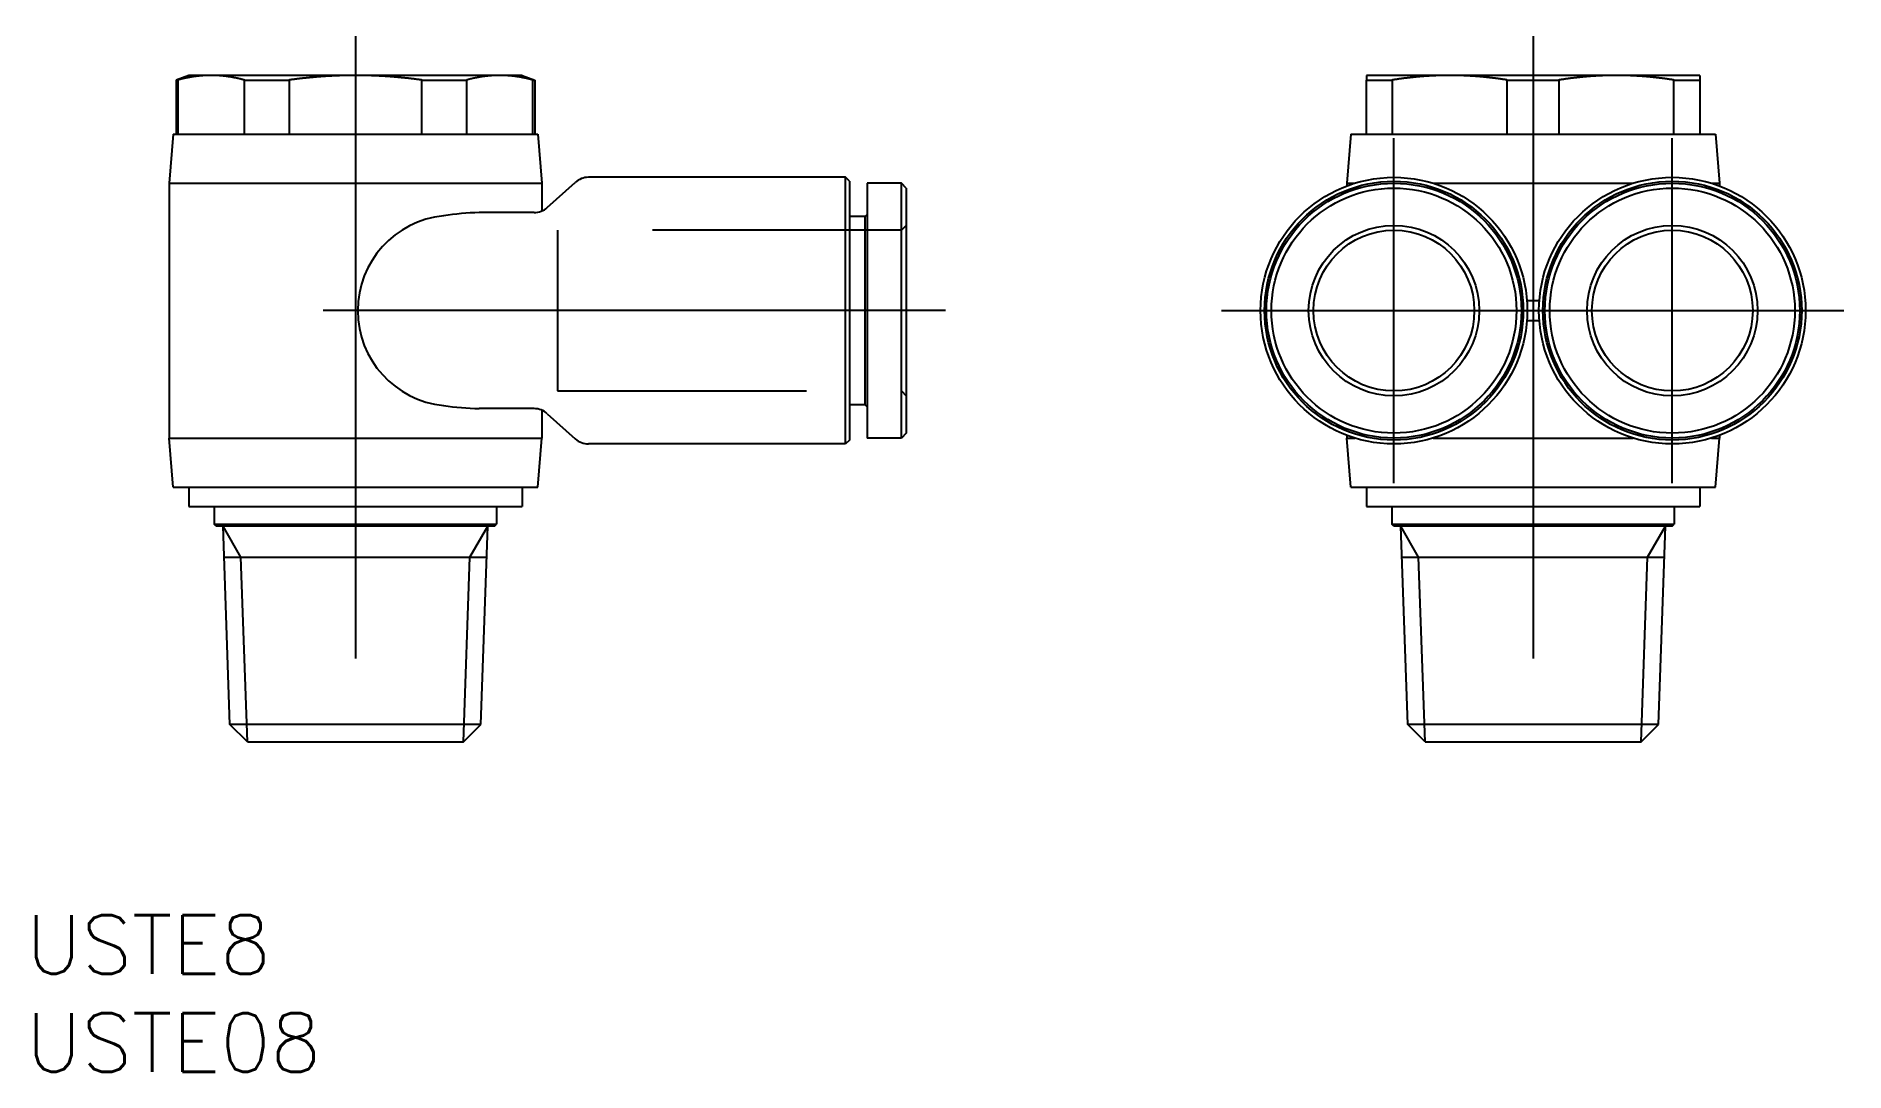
# Model space of a CAD drawing. Extents: x -44.4 to 47.9, y -38.8 to 14.
import ezdxf

# ---------------------------------------------------------------- set-up
doc = ezdxf.new("R2010")
doc.units = 0
doc.linetypes.add('CENTER', pattern=[50.8, 31.75, -6.35, 6.35, -6.35])
doc.linetypes.add('DASHED', pattern=[19.05, 12.7, -6.35])
doc.layers.get('0').update_dxf_attribs({"linetype": 'CONTINUOUS'})
doc.layers.add('CENTER', color=1, linetype='CENTER')
doc.styles.get("Standard").update_dxf_attribs({"font": 'txt.shx', "height": 3, "bigfont": 'bigfont.shx'})

msp = doc.modelspace()

# ---------------------------------------------------------------- linework, layer by layer
at = {"color": 7, "linetype": 'CONTINUOUS'}
for p, q in [((-36.6, 12), (-37.25, 11.763)), ((-35.461, 12), (-36.6, 12)), ((-28.1, 12), (-35.461, 12)), ((-20.739, 12), (-28.1, 12)), ((-19.6, 12), (-20.739, 12)), ((-19.6, 12), (-18.95, 11.763)), ((27.722, 12), (23.472, 12)), ((23.472, 12), (23.472, 11.763)), ((36.222, 12), (27.722, 12)), ((40.472, 12), (36.222, 12)), ((40.472, 12), (40.472, 11.763)), ((-37.25, 11.763), (-37.25, 9)), ((-37.25, 11.763), (-37.155, 11.763)), ((-37.155, 11.763), (-37.155, 9)), ((-33.768, 9), (-33.768, 11.763)), ((-33.768, 11.763), (-31.487, 11.763)), ((-31.487, 11.763), (-31.487, 9)), ((-24.713, 11.763), (-22.432, 11.763)), ((-24.713, 9), (-24.713, 11.763)), ((-22.432, 11.763), (-22.432, 9)), ((-19.045, 9), (-19.045, 11.763)), ((-19.045, 11.763), (-18.95, 11.763)), ((-18.95, 11.763), (-18.95, 9)), ((23.472, 9), (23.472, 11.763)), ((23.472, 11.763), (24.789, 11.763)), ((24.789, 11.763), (24.789, 9)), ((30.655, 9), (30.655, 11.763)), ((30.655, 11.763), (33.289, 11.763)), ((33.289, 11.763), (33.289, 9)), ((39.155, 9), (39.155, 11.763)), ((39.155, 11.763), (40.472, 11.763)), ((40.472, 11.763), (40.472, 9)), ((-37.4, 9), (-37.6, 6.5)), ((-37.4, 9), (-18.8, 9)), ((-18.8, 9), (-18.6, 6.5)), ((22.672, 9), (22.472, 6.5)), ((22.672, 9), (41.272, 9)), ((41.272, 9), (41.472, 6.5)), ((-37.6, 6.5), (-18.6, 6.5)), ((-37.6, 6.5), (-37.6, -6.5)), ((-18.6, 6.5), (-18.6, 5.077)), ((-18.315, 5.257), (-16.885, 6.543)), ((-3.1, 6.8), (-16.216, 6.8)), ((-3.1, -6.8), (-3.1, 6.8)), ((-2.9, 6.6), (-3.1, 6.8)), ((-2.9, 6.6), (-2.9, -6.6)), ((-2, 6.5), (-2, -6.5)), ((-0.25, 6.5), (-2, 6.5)), ((-0.25, -6.5), (-0.25, 6.5)), ((0, 6.25), (-0.25, 6.5)), ((22.472, 6.5), (22.875, 6.5)), ((22.472, 6.5), (22.472, 6.362)), ((26.87, 6.5), (37.075, 6.5)), ((41.07, 6.5), (41.472, 6.5)), ((41.472, 6.5), (41.472, 6.362)), ((0, 6.25), (0, -6.25)), ((-18.984, 5), (-21.788, 5)), ((-2.1, 4.8), (-2.9, 4.8)), ((-2.1, 4.8), (-2, 4.9)), ((-2.1, -4.8), (-2.1, 4.8)), ((32.291, 0.5), (31.654, 0.5)), ((31.654, -0.5), (32.291, -0.5)), ((-18.984, -5), (-21.788, -5)), ((-18.6, -5.077), (-18.6, -6.5)), ((-18.315, -5.257), (-16.885, -6.543)), ((-2.1, -4.8), (-2.9, -4.8)), ((-2.1, -4.8), (-2, -4.9)), ((0, -6.25), (-0.25, -6.5)), ((22.472, -6.362), (22.472, -6.5)), ((41.472, -6.362), (41.472, -6.5)), ((-37.4, -9), (-37.6, -6.5)), ((-37.6, -6.5), (-18.6, -6.5)), ((-18.8, -9), (-18.6, -6.5)), ((-3.1, -6.8), (-16.216, -6.8)), ((-2.9, -6.6), (-3.1, -6.8)), ((-0.25, -6.5), (-2, -6.5)), ((22.672, -9), (22.472, -6.5)), ((22.472, -6.5), (22.875, -6.5)), ((26.87, -6.5), (37.075, -6.5)), ((41.07, -6.5), (41.472, -6.5)), ((41.272, -9), (41.472, -6.5)), ((-37.4, -9), (-18.8, -9)), ((-36.6, -9), (-36.6, -10)), ((-19.6, -9), (-19.6, -10)), ((22.672, -9), (41.272, -9)), ((23.472, -9), (23.472, -10)), ((40.472, -9), (40.472, -10)), ((-36.6, -10), (-19.6, -10)), ((-35.3, -10), (-35.3, -10.9)), ((-20.9, -10), (-20.9, -10.9)), ((23.472, -10), (40.472, -10)), ((24.772, -10), (24.772, -10.9)), ((39.172, -10), (39.172, -10.9)), ((-35.3, -10.9), (-20.9, -10.9)), ((-35.2, -11), (-35.3, -10.9)), ((-21, -11), (-35.2, -11)), ((-34.5, -21.113), (-34.853, -11)), ((-21.7, -21.113), (-21.347, -11)), ((-21, -11), (-20.9, -10.9)), ((24.772, -10.9), (39.172, -10.9)), ((24.872, -11), (24.772, -10.9)), ((39.072, -11), (24.872, -11)), ((25.573, -21.113), (25.219, -11)), ((38.372, -21.113), (38.725, -11)), ((39.072, -11), (39.172, -10.9)), ((-34.798, -12.578), (-21.402, -12.578)), ((25.275, -12.578), (38.67, -12.578)), ((-21.7, -21.113), (-34.5, -21.113)), ((-33.613, -22), (-34.5, -21.113)), ((-22.587, -22), (-21.7, -21.113)), ((38.372, -21.113), (25.573, -21.113)), ((26.46, -22), (25.573, -21.113)), ((37.485, -22), (38.372, -21.113)), ((-33.613, -22), (-22.587, -22)), ((26.46, -22), (37.485, -22))]:
    msp.add_line(p, q, dxfattribs=at)
at = {"color": 3, "linetype": 'DASHED'}
for p, q in [((-0.25, 4.1), (-17.8, 4.1)), ((-17.8, 4.1), (-17.8, -4.1)), ((0, 4.35), (-0.25, 4.1)), ((-17.8, -4.1), (-0.25, -4.1)), ((-0.25, -4.1), (0, -4.35))]:
    msp.add_line(p, q, dxfattribs=at)
at = {"color": 3, "linetype": 'CONTINUOUS'}
for p, q in [((-33.942, -12.578), (-34.853, -11)), ((-22.258, -12.578), (-21.347, -11)), ((26.131, -12.578), (25.219, -11)), ((37.814, -12.578), (38.725, -11)), ((-33.613, -22), (-33.942, -12.578)), ((-22.587, -22), (-22.258, -12.578)), ((26.46, -22), (26.131, -12.578)), ((37.485, -22), (37.814, -12.578))]:
    msp.add_line(p, q, dxfattribs=at)
at = {"color": 7}
for points in [[(-35.461, 12, 0), (-35.479, 12, 0), (-35.496, 12, 0), (-35.514, 12, 0), (-35.531, 12, 0), (-35.549, 11.999, 0), (-35.566, 11.999, 0), (-35.584, 11.999, 0), (-35.601, 11.998, 0), (-35.618, 11.998, 0), (-35.636, 11.997, 0), (-35.653, 11.997, 0), (-35.671, 11.996, 0), (-35.688, 11.996, 0), (-35.706, 11.995, 0), (-35.723, 11.994, 0), (-35.741, 11.993, 0), (-35.758, 11.992, 0), (-35.775, 11.992, 0), (-35.793, 11.991, 0), (-35.81, 11.99, 0), (-35.828, 11.989, 0), (-35.845, 11.987, 0), (-35.863, 11.986, 0), (-35.88, 11.985, 0), (-35.898, 11.984, 0), (-35.915, 11.982, 0), (-35.932, 11.981, 0), (-35.95, 11.98, 0), (-35.968, 11.978, 0), (-35.985, 11.977, 0), (-36.002, 11.975, 0), (-36.02, 11.973, 0), (-36.037, 11.972, 0), (-36.055, 11.97, 0), (-36.072, 11.968, 0), (-36.09, 11.966, 0), (-36.108, 11.964, 0), (-36.125, 11.963, 0), (-36.143, 11.96, 0), (-36.16, 11.958, 0), (-36.178, 11.956, 0), (-36.195, 11.954, 0), (-36.213, 11.952, 0), (-36.23, 11.95, 0), (-36.248, 11.947, 0), (-36.266, 11.945, 0), (-36.283, 11.943, 0), (-36.301, 11.94, 0), (-36.319, 11.938, 0), (-36.336, 11.935, 0), (-36.354, 11.932, 0), (-36.372, 11.93, 0), (-36.39, 11.927, 0), (-36.407, 11.924, 0), (-36.425, 11.921, 0), (-36.443, 11.918, 0), (-36.461, 11.916, 0), (-36.478, 11.913, 0), (-36.496, 11.91, 0), (-36.514, 11.906, 0), (-36.532, 11.903, 0), (-36.55, 11.9, 0), (-36.568, 11.897, 0), (-36.586, 11.893, 0), (-36.604, 11.89, 0), (-36.622, 11.887, 0), (-36.64, 11.883, 0), (-36.658, 11.88, 0), (-36.676, 11.876, 0), (-36.694, 11.873, 0), (-36.712, 11.869, 0), (-36.73, 11.865, 0), (-36.748, 11.861, 0), (-36.767, 11.857, 0), (-36.785, 11.854, 0), (-36.803, 11.85, 0), (-36.821, 11.845, 0), (-36.839, 11.841, 0), (-36.858, 11.837, 0), (-36.876, 11.833, 0), (-36.894, 11.829, 0), (-36.913, 11.825, 0), (-36.931, 11.82, 0), (-36.95, 11.816, 0), (-36.968, 11.811, 0), (-36.987, 11.807, 0), (-37.005, 11.802, 0), (-37.024, 11.797, 0), (-37.042, 11.793, 0), (-37.061, 11.788, 0), (-37.08, 11.783, 0), (-37.098, 11.778, 0), (-37.117, 11.774, 0), (-37.136, 11.768, 0), (-37.155, 11.763, 0)], [(-33.768, 11.763, 0), (-33.786, 11.768, 0), (-33.805, 11.774, 0), (-33.824, 11.778, 0), (-33.843, 11.783, 0), (-33.861, 11.788, 0), (-33.88, 11.793, 0), (-33.899, 11.797, 0), (-33.917, 11.802, 0), (-33.936, 11.807, 0), (-33.954, 11.811, 0), (-33.973, 11.816, 0), (-33.991, 11.82, 0), (-34.01, 11.825, 0), (-34.028, 11.829, 0), (-34.046, 11.833, 0), (-34.065, 11.837, 0), (-34.083, 11.841, 0), (-34.101, 11.845, 0), (-34.12, 11.85, 0), (-34.138, 11.854, 0), (-34.156, 11.857, 0), (-34.174, 11.861, 0), (-34.192, 11.865, 0), (-34.21, 11.869, 0), (-34.228, 11.873, 0), (-34.247, 11.876, 0), (-34.265, 11.88, 0), (-34.283, 11.883, 0), (-34.301, 11.887, 0), (-34.319, 11.89, 0), (-34.337, 11.893, 0), (-34.355, 11.897, 0), (-34.372, 11.9, 0), (-34.39, 11.903, 0), (-34.408, 11.906, 0), (-34.426, 11.91, 0), (-34.444, 11.913, 0), (-34.462, 11.916, 0), (-34.48, 11.918, 0), (-34.497, 11.921, 0), (-34.515, 11.924, 0), (-34.533, 11.927, 0), (-34.551, 11.93, 0), (-34.568, 11.932, 0), (-34.586, 11.935, 0), (-34.604, 11.938, 0), (-34.621, 11.94, 0), (-34.639, 11.943, 0), (-34.657, 11.945, 0), (-34.674, 11.947, 0), (-34.692, 11.95, 0), (-34.709, 11.952, 0), (-34.727, 11.954, 0), (-34.745, 11.956, 0), (-34.762, 11.958, 0), (-34.78, 11.96, 0), (-34.797, 11.963, 0), (-34.815, 11.964, 0), (-34.833, 11.966, 0), (-34.85, 11.968, 0), (-34.867, 11.97, 0), (-34.885, 11.972, 0), (-34.903, 11.973, 0), (-34.92, 11.975, 0), (-34.938, 11.977, 0), (-34.955, 11.978, 0), (-34.972, 11.98, 0), (-34.99, 11.981, 0), (-35.007, 11.982, 0), (-35.025, 11.984, 0), (-35.042, 11.985, 0), (-35.06, 11.986, 0), (-35.077, 11.987, 0), (-35.095, 11.989, 0), (-35.112, 11.99, 0), (-35.13, 11.991, 0), (-35.147, 11.992, 0), (-35.164, 11.992, 0), (-35.182, 11.993, 0), (-35.199, 11.994, 0), (-35.217, 11.995, 0), (-35.234, 11.996, 0), (-35.252, 11.996, 0), (-35.269, 11.997, 0), (-35.286, 11.997, 0), (-35.304, 11.998, 0), (-35.321, 11.998, 0), (-35.339, 11.999, 0), (-35.356, 11.999, 0), (-35.374, 11.999, 0), (-35.391, 12, 0), (-35.409, 12, 0), (-35.426, 12, 0), (-35.444, 12, 0), (-35.461, 12, 0)], [(-28.1, 12, 0), (-28.135, 12, 0), (-28.17, 12, 0), (-28.205, 12, 0), (-28.24, 12, 0), (-28.275, 11.999, 0), (-28.31, 11.999, 0), (-28.345, 11.999, 0), (-28.38, 11.998, 0), (-28.415, 11.998, 0), (-28.449, 11.997, 0), (-28.484, 11.997, 0), (-28.519, 11.996, 0), (-28.554, 11.996, 0), (-28.589, 11.995, 0), (-28.624, 11.994, 0), (-28.659, 11.993, 0), (-28.694, 11.992, 0), (-28.728, 11.992, 0), (-28.763, 11.991, 0), (-28.798, 11.99, 0), (-28.833, 11.989, 0), (-28.868, 11.987, 0), (-28.903, 11.986, 0), (-28.938, 11.985, 0), (-28.973, 11.984, 0), (-29.008, 11.982, 0), (-29.043, 11.981, 0), (-29.078, 11.98, 0), (-29.113, 11.978, 0), (-29.147, 11.977, 0), (-29.182, 11.975, 0), (-29.217, 11.973, 0), (-29.252, 11.972, 0), (-29.287, 11.97, 0), (-29.323, 11.968, 0), (-29.358, 11.966, 0), (-29.393, 11.964, 0), (-29.428, 11.963, 0), (-29.463, 11.96, 0), (-29.498, 11.958, 0), (-29.533, 11.956, 0), (-29.568, 11.954, 0), (-29.603, 11.952, 0), (-29.639, 11.95, 0), (-29.674, 11.947, 0), (-29.709, 11.945, 0), (-29.744, 11.943, 0), (-29.78, 11.94, 0), (-29.815, 11.938, 0), (-29.851, 11.935, 0), (-29.886, 11.932, 0), (-29.921, 11.93, 0), (-29.957, 11.927, 0), (-29.992, 11.924, 0), (-30.028, 11.921, 0), (-30.063, 11.918, 0), (-30.099, 11.916, 0), (-30.135, 11.913, 0), (-30.17, 11.91, 0), (-30.206, 11.906, 0), (-30.242, 11.903, 0), (-30.278, 11.9, 0), (-30.313, 11.897, 0), (-30.349, 11.893, 0), (-30.385, 11.89, 0), (-30.421, 11.887, 0), (-30.457, 11.883, 0), (-30.493, 11.88, 0), (-30.529, 11.876, 0), (-30.565, 11.873, 0), (-30.602, 11.869, 0), (-30.638, 11.865, 0), (-30.674, 11.861, 0), (-30.71, 11.857, 0), (-30.747, 11.854, 0), (-30.783, 11.85, 0), (-30.82, 11.845, 0), (-30.856, 11.841, 0), (-30.893, 11.837, 0), (-30.93, 11.833, 0), (-30.966, 11.829, 0), (-31.003, 11.825, 0), (-31.04, 11.82, 0), (-31.077, 11.816, 0), (-31.114, 11.811, 0), (-31.151, 11.807, 0), (-31.188, 11.802, 0), (-31.225, 11.797, 0), (-31.262, 11.793, 0), (-31.3, 11.788, 0), (-31.337, 11.783, 0), (-31.374, 11.778, 0), (-31.412, 11.774, 0), (-31.45, 11.768, 0), (-31.487, 11.763, 0)], [(-24.713, 11.763, 0), (-24.75, 11.768, 0), (-24.788, 11.774, 0), (-24.826, 11.778, 0), (-24.863, 11.783, 0), (-24.9, 11.788, 0), (-24.938, 11.793, 0), (-24.975, 11.797, 0), (-25.012, 11.802, 0), (-25.049, 11.807, 0), (-25.086, 11.811, 0), (-25.123, 11.816, 0), (-25.16, 11.82, 0), (-25.197, 11.825, 0), (-25.234, 11.829, 0), (-25.27, 11.833, 0), (-25.307, 11.837, 0), (-25.344, 11.841, 0), (-25.38, 11.845, 0), (-25.417, 11.85, 0), (-25.453, 11.854, 0), (-25.489, 11.857, 0), (-25.526, 11.861, 0), (-25.562, 11.865, 0), (-25.598, 11.869, 0), (-25.635, 11.873, 0), (-25.671, 11.876, 0), (-25.707, 11.88, 0), (-25.743, 11.883, 0), (-25.779, 11.887, 0), (-25.815, 11.89, 0), (-25.851, 11.893, 0), (-25.887, 11.897, 0), (-25.922, 11.9, 0), (-25.958, 11.903, 0), (-25.994, 11.906, 0), (-26.03, 11.91, 0), (-26.065, 11.913, 0), (-26.101, 11.916, 0), (-26.137, 11.918, 0), (-26.172, 11.921, 0), (-26.208, 11.924, 0), (-26.243, 11.927, 0), (-26.279, 11.93, 0), (-26.314, 11.932, 0), (-26.349, 11.935, 0), (-26.385, 11.938, 0), (-26.42, 11.94, 0), (-26.456, 11.943, 0), (-26.491, 11.945, 0), (-26.526, 11.947, 0), (-26.561, 11.95, 0), (-26.597, 11.952, 0), (-26.632, 11.954, 0), (-26.667, 11.956, 0), (-26.702, 11.958, 0), (-26.737, 11.96, 0), (-26.772, 11.963, 0), (-26.807, 11.964, 0), (-26.843, 11.966, 0), (-26.878, 11.968, 0), (-26.913, 11.97, 0), (-26.948, 11.972, 0), (-26.983, 11.973, 0), (-27.018, 11.975, 0), (-27.053, 11.977, 0), (-27.087, 11.978, 0), (-27.122, 11.98, 0), (-27.157, 11.981, 0), (-27.192, 11.982, 0), (-27.227, 11.984, 0), (-27.262, 11.985, 0), (-27.297, 11.986, 0), (-27.332, 11.987, 0), (-27.367, 11.989, 0), (-27.402, 11.99, 0), (-27.437, 11.991, 0), (-27.472, 11.992, 0), (-27.506, 11.992, 0), (-27.541, 11.993, 0), (-27.576, 11.994, 0), (-27.611, 11.995, 0), (-27.646, 11.996, 0), (-27.681, 11.996, 0), (-27.716, 11.997, 0), (-27.751, 11.997, 0), (-27.785, 11.998, 0), (-27.82, 11.998, 0), (-27.855, 11.999, 0), (-27.89, 11.999, 0), (-27.925, 11.999, 0), (-27.96, 12, 0), (-27.995, 12, 0), (-28.03, 12, 0), (-28.065, 12, 0), (-28.1, 12, 0)], [(-20.739, 12, 0), (-20.756, 12, 0), (-20.774, 12, 0), (-20.791, 12, 0), (-20.809, 12, 0), (-20.826, 11.999, 0), (-20.844, 11.999, 0), (-20.861, 11.999, 0), (-20.879, 11.998, 0), (-20.896, 11.998, 0), (-20.913, 11.997, 0), (-20.931, 11.997, 0), (-20.948, 11.996, 0), (-20.966, 11.996, 0), (-20.983, 11.995, 0), (-21.001, 11.994, 0), (-21.018, 11.993, 0), (-21.036, 11.992, 0), (-21.053, 11.992, 0), (-21.07, 11.991, 0), (-21.088, 11.99, 0), (-21.105, 11.989, 0), (-21.123, 11.987, 0), (-21.14, 11.986, 0), (-21.158, 11.985, 0), (-21.175, 11.984, 0), (-21.193, 11.982, 0), (-21.21, 11.981, 0), (-21.227, 11.98, 0), (-21.245, 11.978, 0), (-21.262, 11.977, 0), (-21.28, 11.975, 0), (-21.297, 11.973, 0), (-21.315, 11.972, 0), (-21.332, 11.97, 0), (-21.35, 11.968, 0), (-21.367, 11.966, 0), (-21.385, 11.964, 0), (-21.403, 11.963, 0), (-21.42, 11.96, 0), (-21.438, 11.958, 0), (-21.455, 11.956, 0), (-21.473, 11.954, 0), (-21.491, 11.952, 0), (-21.508, 11.95, 0), (-21.526, 11.947, 0), (-21.543, 11.945, 0), (-21.561, 11.943, 0), (-21.579, 11.94, 0), (-21.596, 11.938, 0), (-21.614, 11.935, 0), (-21.632, 11.932, 0), (-21.649, 11.93, 0), (-21.667, 11.927, 0), (-21.685, 11.924, 0), (-21.703, 11.921, 0), (-21.721, 11.918, 0), (-21.738, 11.916, 0), (-21.756, 11.913, 0), (-21.774, 11.91, 0), (-21.792, 11.906, 0), (-21.81, 11.903, 0), (-21.828, 11.9, 0), (-21.846, 11.897, 0), (-21.863, 11.893, 0), (-21.881, 11.89, 0), (-21.899, 11.887, 0), (-21.917, 11.883, 0), (-21.935, 11.88, 0), (-21.953, 11.876, 0), (-21.971, 11.873, 0), (-21.99, 11.869, 0), (-22.008, 11.865, 0), (-22.026, 11.861, 0), (-22.044, 11.857, 0), (-22.062, 11.854, 0), (-22.081, 11.85, 0), (-22.099, 11.845, 0), (-22.117, 11.841, 0), (-22.135, 11.837, 0), (-22.154, 11.833, 0), (-22.172, 11.829, 0), (-22.19, 11.825, 0), (-22.209, 11.82, 0), (-22.227, 11.816, 0), (-22.246, 11.811, 0), (-22.264, 11.807, 0), (-22.283, 11.802, 0), (-22.301, 11.797, 0), (-22.32, 11.793, 0), (-22.339, 11.788, 0), (-22.357, 11.783, 0), (-22.376, 11.778, 0), (-22.395, 11.774, 0), (-22.413, 11.768, 0), (-22.432, 11.763, 0)], [(-19.045, 11.763, 0), (-19.064, 11.768, 0), (-19.083, 11.774, 0), (-19.102, 11.778, 0), (-19.12, 11.783, 0), (-19.139, 11.788, 0), (-19.158, 11.793, 0), (-19.176, 11.797, 0), (-19.195, 11.802, 0), (-19.213, 11.807, 0), (-19.232, 11.811, 0), (-19.25, 11.816, 0), (-19.269, 11.82, 0), (-19.287, 11.825, 0), (-19.306, 11.829, 0), (-19.324, 11.833, 0), (-19.342, 11.837, 0), (-19.361, 11.841, 0), (-19.379, 11.845, 0), (-19.397, 11.85, 0), (-19.415, 11.854, 0), (-19.433, 11.857, 0), (-19.452, 11.861, 0), (-19.47, 11.865, 0), (-19.488, 11.869, 0), (-19.506, 11.873, 0), (-19.524, 11.876, 0), (-19.542, 11.88, 0), (-19.56, 11.883, 0), (-19.578, 11.887, 0), (-19.596, 11.89, 0), (-19.614, 11.893, 0), (-19.632, 11.897, 0), (-19.65, 11.9, 0), (-19.668, 11.903, 0), (-19.686, 11.906, 0), (-19.704, 11.91, 0), (-19.721, 11.913, 0), (-19.739, 11.916, 0), (-19.757, 11.918, 0), (-19.775, 11.921, 0), (-19.793, 11.924, 0), (-19.81, 11.927, 0), (-19.828, 11.93, 0), (-19.846, 11.932, 0), (-19.864, 11.935, 0), (-19.881, 11.938, 0), (-19.899, 11.94, 0), (-19.917, 11.943, 0), (-19.934, 11.945, 0), (-19.952, 11.947, 0), (-19.97, 11.95, 0), (-19.987, 11.952, 0), (-20.005, 11.954, 0), (-20.022, 11.956, 0), (-20.04, 11.958, 0), (-20.057, 11.96, 0), (-20.075, 11.963, 0), (-20.093, 11.964, 0), (-20.11, 11.966, 0), (-20.128, 11.968, 0), (-20.145, 11.97, 0), (-20.163, 11.972, 0), (-20.18, 11.973, 0), (-20.198, 11.975, 0), (-20.215, 11.977, 0), (-20.233, 11.978, 0), (-20.25, 11.98, 0), (-20.267, 11.981, 0), (-20.285, 11.982, 0), (-20.302, 11.984, 0), (-20.32, 11.985, 0), (-20.337, 11.986, 0), (-20.355, 11.987, 0), (-20.372, 11.989, 0), (-20.39, 11.99, 0), (-20.407, 11.991, 0), (-20.425, 11.992, 0), (-20.442, 11.992, 0), (-20.459, 11.993, 0), (-20.477, 11.994, 0), (-20.494, 11.995, 0), (-20.512, 11.996, 0), (-20.529, 11.996, 0), (-20.547, 11.997, 0), (-20.564, 11.997, 0), (-20.582, 11.998, 0), (-20.599, 11.998, 0), (-20.616, 11.999, 0), (-20.634, 11.999, 0), (-20.651, 11.999, 0), (-20.669, 12, 0), (-20.686, 12, 0), (-20.704, 12, 0), (-20.721, 12, 0), (-20.739, 12, 0)], [(27.722, 12, 0), (27.692, 12, 0), (27.662, 12, 0), (27.631, 12, 0), (27.601, 12, 0), (27.571, 11.999, 0), (27.541, 11.999, 0), (27.51, 11.999, 0), (27.48, 11.998, 0), (27.45, 11.998, 0), (27.42, 11.997, 0), (27.389, 11.997, 0), (27.359, 11.996, 0), (27.329, 11.996, 0), (27.299, 11.995, 0), (27.268, 11.994, 0), (27.238, 11.993, 0), (27.208, 11.992, 0), (27.178, 11.992, 0), (27.148, 11.991, 0), (27.117, 11.99, 0), (27.087, 11.989, 0), (27.057, 11.987, 0), (27.027, 11.986, 0), (26.997, 11.985, 0), (26.966, 11.984, 0), (26.936, 11.982, 0), (26.906, 11.981, 0), (26.876, 11.98, 0), (26.845, 11.978, 0), (26.815, 11.977, 0), (26.785, 11.975, 0), (26.755, 11.973, 0), (26.724, 11.972, 0), (26.694, 11.97, 0), (26.663, 11.968, 0), (26.633, 11.966, 0), (26.603, 11.964, 0), (26.572, 11.963, 0), (26.542, 11.96, 0), (26.512, 11.958, 0), (26.481, 11.956, 0), (26.451, 11.954, 0), (26.42, 11.952, 0), (26.39, 11.95, 0), (26.359, 11.947, 0), (26.329, 11.945, 0), (26.298, 11.943, 0), (26.267, 11.94, 0), (26.237, 11.938, 0), (26.206, 11.935, 0), (26.176, 11.932, 0), (26.145, 11.93, 0), (26.114, 11.927, 0), (26.083, 11.924, 0), (26.053, 11.921, 0), (26.022, 11.918, 0), (25.991, 11.916, 0), (25.96, 11.913, 0), (25.929, 11.91, 0), (25.898, 11.906, 0), (25.867, 11.903, 0), (25.836, 11.9, 0), (25.805, 11.897, 0), (25.774, 11.893, 0), (25.743, 11.89, 0), (25.712, 11.887, 0), (25.681, 11.883, 0), (25.65, 11.88, 0), (25.618, 11.876, 0), (25.587, 11.873, 0), (25.556, 11.869, 0), (25.524, 11.865, 0), (25.493, 11.861, 0), (25.461, 11.857, 0), (25.43, 11.854, 0), (25.398, 11.85, 0), (25.367, 11.845, 0), (25.335, 11.841, 0), (25.303, 11.837, 0), (25.272, 11.833, 0), (25.24, 11.829, 0), (25.208, 11.825, 0), (25.176, 11.82, 0), (25.144, 11.816, 0), (25.112, 11.811, 0), (25.08, 11.807, 0), (25.048, 11.802, 0), (25.016, 11.797, 0), (24.983, 11.793, 0), (24.951, 11.788, 0), (24.919, 11.783, 0), (24.886, 11.778, 0), (24.854, 11.774, 0), (24.821, 11.768, 0), (24.789, 11.763, 0)], [(30.655, 11.763, 0), (30.623, 11.768, 0), (30.59, 11.774, 0), (30.558, 11.778, 0), (30.526, 11.783, 0), (30.493, 11.788, 0), (30.461, 11.793, 0), (30.429, 11.797, 0), (30.396, 11.802, 0), (30.364, 11.807, 0), (30.332, 11.811, 0), (30.3, 11.816, 0), (30.268, 11.82, 0), (30.236, 11.825, 0), (30.204, 11.829, 0), (30.173, 11.833, 0), (30.141, 11.837, 0), (30.109, 11.841, 0), (30.078, 11.845, 0), (30.046, 11.85, 0), (30.014, 11.854, 0), (29.983, 11.857, 0), (29.951, 11.861, 0), (29.92, 11.865, 0), (29.889, 11.869, 0), (29.857, 11.873, 0), (29.826, 11.876, 0), (29.795, 11.88, 0), (29.764, 11.883, 0), (29.732, 11.887, 0), (29.701, 11.89, 0), (29.67, 11.893, 0), (29.639, 11.897, 0), (29.608, 11.9, 0), (29.577, 11.903, 0), (29.546, 11.906, 0), (29.515, 11.91, 0), (29.484, 11.913, 0), (29.453, 11.916, 0), (29.422, 11.918, 0), (29.392, 11.921, 0), (29.361, 11.924, 0), (29.33, 11.927, 0), (29.299, 11.93, 0), (29.269, 11.932, 0), (29.238, 11.935, 0), (29.207, 11.938, 0), (29.177, 11.94, 0), (29.146, 11.943, 0), (29.116, 11.945, 0), (29.085, 11.947, 0), (29.055, 11.95, 0), (29.024, 11.952, 0), (28.994, 11.954, 0), (28.963, 11.956, 0), (28.933, 11.958, 0), (28.902, 11.96, 0), (28.872, 11.963, 0), (28.842, 11.964, 0), (28.811, 11.966, 0), (28.781, 11.968, 0), (28.75, 11.97, 0), (28.72, 11.972, 0), (28.69, 11.973, 0), (28.66, 11.975, 0), (28.629, 11.977, 0), (28.599, 11.978, 0), (28.569, 11.98, 0), (28.538, 11.981, 0), (28.508, 11.982, 0), (28.478, 11.984, 0), (28.448, 11.985, 0), (28.418, 11.986, 0), (28.387, 11.987, 0), (28.357, 11.989, 0), (28.327, 11.99, 0), (28.297, 11.991, 0), (28.266, 11.992, 0), (28.236, 11.992, 0), (28.206, 11.993, 0), (28.176, 11.994, 0), (28.146, 11.995, 0), (28.115, 11.996, 0), (28.085, 11.996, 0), (28.055, 11.997, 0), (28.025, 11.997, 0), (27.994, 11.998, 0), (27.964, 11.998, 0), (27.934, 11.999, 0), (27.904, 11.999, 0), (27.873, 11.999, 0), (27.843, 12, 0), (27.813, 12, 0), (27.783, 12, 0), (27.753, 12, 0), (27.722, 12, 0)], [(36.222, 12, 0), (36.192, 12, 0), (36.162, 12, 0), (36.131, 12, 0), (36.101, 12, 0), (36.071, 11.999, 0), (36.041, 11.999, 0), (36.01, 11.999, 0), (35.98, 11.998, 0), (35.95, 11.998, 0), (35.92, 11.997, 0), (35.889, 11.997, 0), (35.859, 11.996, 0), (35.829, 11.996, 0), (35.799, 11.995, 0), (35.769, 11.994, 0), (35.738, 11.993, 0), (35.708, 11.992, 0), (35.678, 11.992, 0), (35.648, 11.991, 0), (35.617, 11.99, 0), (35.587, 11.989, 0), (35.557, 11.987, 0), (35.527, 11.986, 0), (35.497, 11.985, 0), (35.466, 11.984, 0), (35.436, 11.982, 0), (35.406, 11.981, 0), (35.376, 11.98, 0), (35.345, 11.978, 0), (35.315, 11.977, 0), (35.285, 11.975, 0), (35.255, 11.973, 0), (35.224, 11.972, 0), (35.194, 11.97, 0), (35.163, 11.968, 0), (35.133, 11.966, 0), (35.103, 11.964, 0), (35.072, 11.963, 0), (35.042, 11.96, 0), (35.011, 11.958, 0), (34.981, 11.956, 0), (34.951, 11.954, 0), (34.92, 11.952, 0), (34.89, 11.95, 0), (34.859, 11.947, 0), (34.829, 11.945, 0), (34.798, 11.943, 0), (34.767, 11.94, 0), (34.737, 11.938, 0), (34.706, 11.935, 0), (34.676, 11.932, 0), (34.645, 11.93, 0), (34.614, 11.927, 0), (34.583, 11.924, 0), (34.553, 11.921, 0), (34.522, 11.918, 0), (34.491, 11.916, 0), (34.46, 11.913, 0), (34.429, 11.91, 0), (34.398, 11.906, 0), (34.367, 11.903, 0), (34.336, 11.9, 0), (34.305, 11.897, 0), (34.274, 11.893, 0), (34.243, 11.89, 0), (34.212, 11.887, 0), (34.181, 11.883, 0), (34.15, 11.88, 0), (34.118, 11.876, 0), (34.087, 11.873, 0), (34.056, 11.869, 0), (34.024, 11.865, 0), (33.993, 11.861, 0), (33.961, 11.857, 0), (33.93, 11.854, 0), (33.898, 11.85, 0), (33.867, 11.845, 0), (33.835, 11.841, 0), (33.803, 11.837, 0), (33.772, 11.833, 0), (33.74, 11.829, 0), (33.708, 11.825, 0), (33.676, 11.82, 0), (33.644, 11.816, 0), (33.612, 11.811, 0), (33.58, 11.807, 0), (33.548, 11.802, 0), (33.516, 11.797, 0), (33.483, 11.793, 0), (33.451, 11.788, 0), (33.419, 11.783, 0), (33.386, 11.778, 0), (33.354, 11.774, 0), (33.321, 11.768, 0), (33.289, 11.763, 0)], [(39.156, 11.763, 0), (39.123, 11.768, 0), (39.09, 11.774, 0), (39.058, 11.778, 0), (39.026, 11.783, 0), (38.993, 11.788, 0), (38.961, 11.793, 0), (38.929, 11.797, 0), (38.896, 11.802, 0), (38.864, 11.807, 0), (38.832, 11.811, 0), (38.8, 11.816, 0), (38.768, 11.82, 0), (38.736, 11.825, 0), (38.705, 11.829, 0), (38.673, 11.833, 0), (38.641, 11.837, 0), (38.609, 11.841, 0), (38.578, 11.845, 0), (38.546, 11.85, 0), (38.514, 11.854, 0), (38.483, 11.857, 0), (38.452, 11.861, 0), (38.42, 11.865, 0), (38.389, 11.869, 0), (38.357, 11.873, 0), (38.326, 11.876, 0), (38.295, 11.88, 0), (38.264, 11.883, 0), (38.232, 11.887, 0), (38.201, 11.89, 0), (38.17, 11.893, 0), (38.139, 11.897, 0), (38.108, 11.9, 0), (38.077, 11.903, 0), (38.046, 11.906, 0), (38.015, 11.91, 0), (37.984, 11.913, 0), (37.953, 11.916, 0), (37.922, 11.918, 0), (37.892, 11.921, 0), (37.861, 11.924, 0), (37.83, 11.927, 0), (37.8, 11.93, 0), (37.769, 11.932, 0), (37.738, 11.935, 0), (37.708, 11.938, 0), (37.677, 11.94, 0), (37.646, 11.943, 0), (37.616, 11.945, 0), (37.585, 11.947, 0), (37.555, 11.95, 0), (37.524, 11.952, 0), (37.494, 11.954, 0), (37.463, 11.956, 0), (37.433, 11.958, 0), (37.402, 11.96, 0), (37.372, 11.963, 0), (37.342, 11.964, 0), (37.311, 11.966, 0), (37.281, 11.968, 0), (37.251, 11.97, 0), (37.22, 11.972, 0), (37.19, 11.973, 0), (37.16, 11.975, 0), (37.129, 11.977, 0), (37.099, 11.978, 0), (37.069, 11.98, 0), (37.038, 11.981, 0), (37.008, 11.982, 0), (36.978, 11.984, 0), (36.948, 11.985, 0), (36.917, 11.986, 0), (36.887, 11.987, 0), (36.857, 11.989, 0), (36.827, 11.99, 0), (36.797, 11.991, 0), (36.766, 11.992, 0), (36.736, 11.992, 0), (36.706, 11.993, 0), (36.676, 11.994, 0), (36.646, 11.995, 0), (36.615, 11.996, 0), (36.585, 11.996, 0), (36.555, 11.997, 0), (36.525, 11.997, 0), (36.495, 11.998, 0), (36.464, 11.998, 0), (36.434, 11.999, 0), (36.404, 11.999, 0), (36.373, 11.999, 0), (36.343, 12, 0), (36.313, 12, 0), (36.283, 12, 0), (36.252, 12, 0), (36.222, 12, 0)]]:
    msp.add_polyline3d(points, dxfattribs=at)
at = {"color": 7, "linetype": 'CONTINUOUS'}
for centre, radius in [((24.872, 0), 6.8), ((24.872, 0), 6.6), ((24.872, 0), 6.5), ((39.072, 0), 6.8), ((39.072, 0), 6.6), ((39.072, 0), 6.5), ((24.872, 0), 6.25), ((39.072, 0), 6.25), ((24.872, 0), 4.35), ((24.872, 0), 4.1), ((39.072, 0), 4.35), ((39.072, 0), 4.1)]:
    msp.add_circle(centre, radius, dxfattribs=at)
for centre, radius, start, end in [((-16.216, 5.8), 1, 90, 131.98721), ((-23.127, 0), 4.86, 95.58872, 264.41128), ((-21.492, -8.441), 13.444, 91.26379, 99.02281), ((-18.984, 6), 1, 270, 311.98721), ((-21.492, 8.441), 13.444, 260.97719, 268.73621), ((-18.984, -6), 1, 48.01279, 90), ((-16.216, -5.8), 1, 228.01279, 270)]:
    msp.add_arc(centre, radius, start, end, dxfattribs=at)
at = {"layer": 'CENTER', "color": 1, "linetype": 'CENTER'}
for p, q in [((-28.1, 14), (-28.1, -23.993)), ((31.972, 14), (31.972, -23.993)), ((24.872, -8.8), (24.872, 8.8)), ((39.072, -8.8), (39.072, 8.8)), ((2, 0), (-29.987, 0)), ((16.072, 0), (47.872, 0))]:
    msp.add_line(p, q, dxfattribs=at)

# ---------------------------------------------------------------- texts
at = {"color": 7, "linetype": 'CONTINUOUS'}
for s, p in [('USTE8', (-44.901, -33.83)), ('USTE08', (-44.901, -38.83))]:
    msp.add_text(s, height=3, dxfattribs=at).set_placement(p)

doc.saveas('drawing.dxf')
